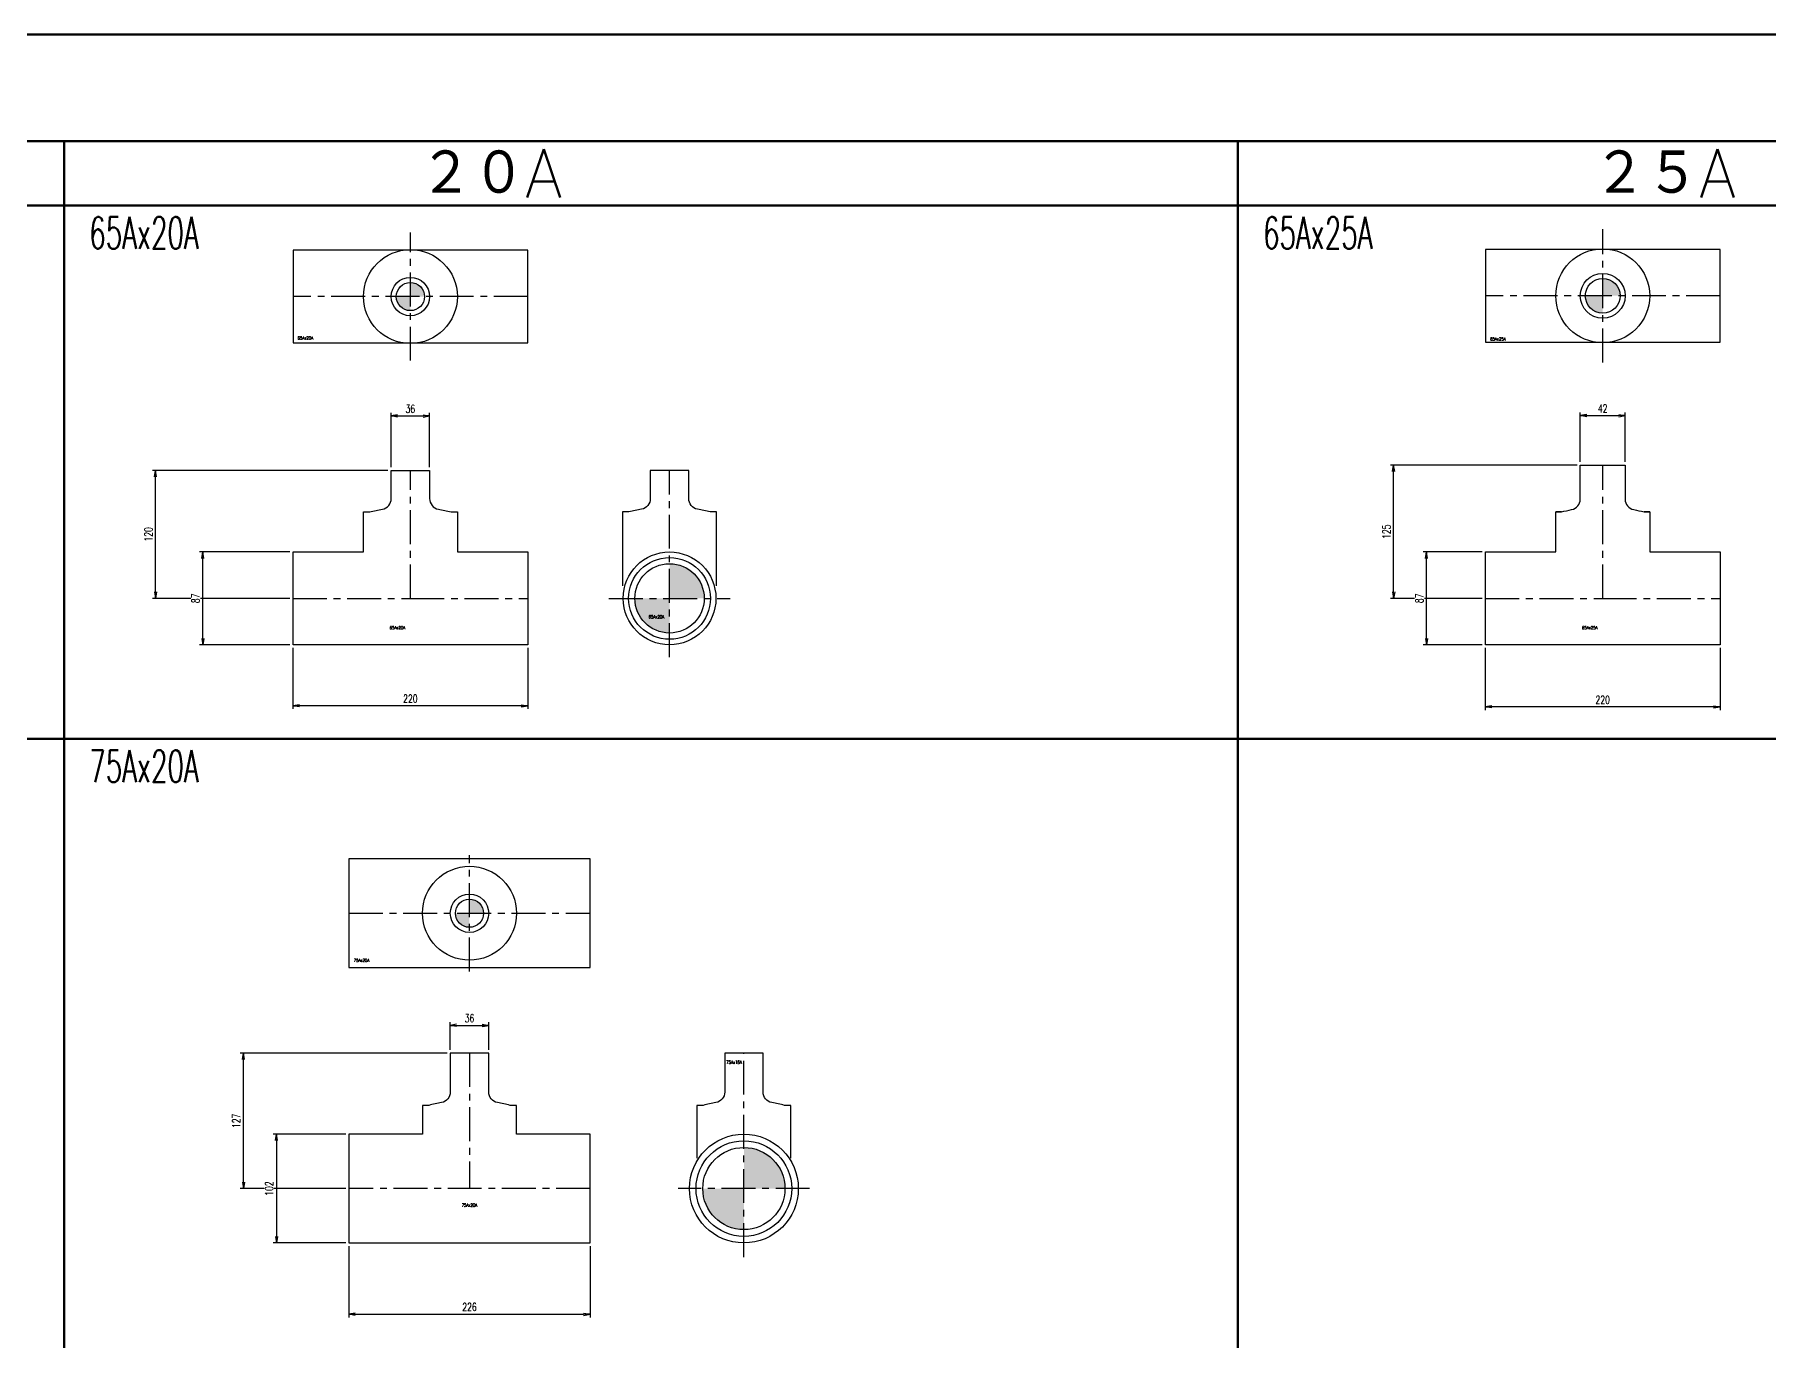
# Model space of a CAD drawing. Header units: millimetres. Extents: x 1711 to 90196, y -23291 to 8516.
# Drawn here: x 73608 to 75233, y 384 to 1608 of the extents above; entities that cross this region are included whole.
import ezdxf
from ezdxf.enums import TextEntityAlignment as Align

# ---------------------------------------------------------------- set-up
doc = ezdxf.new("R2010")
doc.units = ezdxf.units.MM
doc.header["$PDMODE"] = 35
doc.linetypes.add('CENTER', pattern=[50.8, 31.75, -6.35, 6.35, -6.35])
doc.layers.add('line', color=153, linetype='Continuous', lineweight=50)
for name, color, linetype in [('寸法', 2, 'Continuous'), ('配管-CVP', 4, 'Continuous'), ('＃配管（PVC)', 21, 'Continuous')]:
    doc.layers.add(name, color=color, linetype=linetype)
doc.styles.add('kpk', font='romans.shx', dxfattribs={"width": 0.7, "bigfont": 'extfont2.shx'})
doc.styles.get("Standard").update_dxf_attribs({"font": 'romans.shx', "bigfont": 'extfont.shx'})
doc.dimstyles.new('KPK-3', dxfattribs={"dimscale": 3, "dimtxt": 2.5, "dimasz": 2, "dimexe": 1, "dimexo": 1, "dimgap": 1, "dimtad": 3, "dimdec": 1, "dimdsep": 46, "dimtxsty": 'kpk', "dimblk": 'OPEN', "dimcen": 2.5, "dimclrd": 2, "dimclre": 2, "dimclrt": 4, "dimadec": 1, "dimazin": 2, "dimtfac": 1, "dimtdec": 1, "dimtmove": 0, "dimatfit": 2, "dimldrblk": 'OPEN', "dimfxl": 0, "dimlwd": -1, "dimlwe": -1, "dimarcsym": 0})

# ---------------------------------------------------------------- blocks, each defined once
blk = doc.blocks.new('_Open')
at = {"color": 0, "linetype": 'ByBlock', "lineweight": -2}
for p, q in [((-1, 0.17), (0, 0)), ((-1, -0.17), (0, 0)), ((0, 0), (-1, 0))]:
    blk.add_line(p, q, dxfattribs=at)
blk = doc.blocks.new('*D2098')
at = {"layer": 'Defpoints', "color": 0, "transparency": 16777216}
for p in [(73850.4, 1035.6), (74070.4, 1035.6), (73850.4, 978.4)]:
    blk.add_point(p, dxfattribs=at)
at = {"layer": '寸法', "color": 2, "transparency": 16777216}
for p, q in [((73850.4, 1032.6), (73850.4, 975.4)), ((74070.4, 1032.6), (74070.4, 975.4)), ((74064.4, 978.4), (73856.4, 978.4))]:
    blk.add_line(p, q, dxfattribs=at)
at = {"layer": '寸法', "color": 2, "transparency": 16777216, "xscale": 6, "yscale": 6, "zscale": 6, "rotation": 180}
blk.add_blockref('_Open', (73850.4, 978.4), dxfattribs=at)
at = {"layer": '寸法', "color": 2, "transparency": 16777216, "xscale": 6, "yscale": 6, "zscale": 6}
blk.add_blockref('_Open', (74070.4, 978.4), dxfattribs=at)
at = {"layer": '寸法', "color": 4, "transparency": 16777216, "insert": (73960.4, 985.1), "char_height": 7.5, "attachment_point": 5, "style": 'kpk', "bg_fill": 3, "box_fill_scale": 1.1, "bg_fill_color": 256, "bg_fill_true_color": 13158600, "bg_fill_transparency": 0}
blk.add_mtext('220', dxfattribs=at)
blk = doc.blocks.new('*D2099')
at = {"layer": 'Defpoints', "color": 0, "transparency": 16777216}
for p in [(73721.6, 1199.1), (73942.4, 1199.1), (73850.4, 1079.1)]:
    blk.add_point(p, dxfattribs=at)
at = {"layer": '寸法', "color": 2, "transparency": 16777216}
for p, q in [((73939.4, 1199.1), (73718.6, 1199.1)), ((73721.6, 1085.1), (73721.6, 1193.1)), ((73847.4, 1079.1), (73718.6, 1079.1))]:
    blk.add_line(p, q, dxfattribs=at)
at = {"layer": '寸法', "color": 2, "transparency": 16777216, "xscale": 6, "yscale": 6, "zscale": 6}
for p, rotation in [((73721.6, 1199.1), 90), ((73721.6, 1079.1), 270)]:
    blk.add_blockref('_Open', p, dxfattribs=dict(at, rotation=rotation))
at = {"layer": '寸法', "color": 4, "transparency": 16777216, "insert": (73714.9, 1139.1), "char_height": 7.5, "attachment_point": 5, "rotation": 90, "style": 'kpk', "bg_fill": 3, "box_fill_scale": 1.1, "bg_fill_color": 256, "bg_fill_true_color": 13158600, "bg_fill_transparency": 0}
blk.add_mtext('120', dxfattribs=at)
blk = doc.blocks.new('*D2100')
at = {"layer": 'Defpoints', "color": 0, "transparency": 16777216}
for p in [(73765.9, 1122.6), (73850.4, 1122.6), (73850.4, 1035.6)]:
    blk.add_point(p, dxfattribs=at)
at = {"layer": '寸法', "color": 2, "transparency": 16777216}
for p, q in [((73847.4, 1122.6), (73762.9, 1122.6)), ((73765.9, 1041.6), (73765.9, 1116.6)), ((73847.4, 1035.6), (73762.9, 1035.6))]:
    blk.add_line(p, q, dxfattribs=at)
at = {"layer": '寸法', "color": 2, "transparency": 16777216, "xscale": 6, "yscale": 6, "zscale": 6}
for p, rotation in [((73765.9, 1122.6), 90), ((73765.9, 1035.6), 270)]:
    blk.add_blockref('_Open', p, dxfattribs=dict(at, rotation=rotation))
at = {"layer": '寸法', "color": 4, "transparency": 16777216, "insert": (73759.2, 1079.1), "char_height": 7.5, "attachment_point": 5, "rotation": 90, "style": 'kpk', "bg_fill": 3, "box_fill_scale": 1.1, "bg_fill_color": 256, "bg_fill_true_color": 13158600, "bg_fill_transparency": 0}
blk.add_mtext('87', dxfattribs=at)
blk = doc.blocks.new('*D2101')
at = {"layer": 'Defpoints', "color": 0, "transparency": 16777216}
for p in [(73978.4, 1250.1), (73942.4, 1199.1), (73978.4, 1199.1)]:
    blk.add_point(p, dxfattribs=at)
at = {"layer": '寸法', "color": 2, "transparency": 16777216}
for p, q in [((73942.4, 1202.1), (73942.4, 1253.1)), ((73978.4, 1202.1), (73978.4, 1253.1)), ((73948.4, 1250.1), (73972.4, 1250.1))]:
    blk.add_line(p, q, dxfattribs=at)
at = {"layer": '寸法', "color": 2, "transparency": 16777216, "xscale": 6, "yscale": 6, "zscale": 6, "rotation": 180}
blk.add_blockref('_Open', (73942.4, 1250.1), dxfattribs=at)
at = {"layer": '寸法', "color": 2, "transparency": 16777216, "xscale": 6, "yscale": 6, "zscale": 6}
blk.add_blockref('_Open', (73978.4, 1250.1), dxfattribs=at)
at = {"layer": '寸法', "color": 4, "transparency": 16777216, "insert": (73960.4, 1256.8), "char_height": 7.5, "attachment_point": 5, "style": 'kpk', "bg_fill": 3, "box_fill_scale": 1.1, "bg_fill_color": 256, "bg_fill_true_color": 13158600, "bg_fill_transparency": 0}
blk.add_mtext('36', dxfattribs=at)
blk = doc.blocks.new('*D2102')
at = {"layer": 'Defpoints', "color": 0, "transparency": 16777216}
for p in [(74881.9, 1204.1), (75056.8, 1204.1), (74967.8, 1079.1)]:
    blk.add_point(p, dxfattribs=at)
at = {"layer": '寸法', "color": 2, "transparency": 16777216}
for p, q in [((75053.8, 1204.1), (74878.9, 1204.1)), ((74881.9, 1085.1), (74881.9, 1198.1)), ((74964.8, 1079.1), (74878.9, 1079.1))]:
    blk.add_line(p, q, dxfattribs=at)
at = {"layer": '寸法', "color": 2, "transparency": 16777216, "xscale": 6, "yscale": 6, "zscale": 6}
for p, rotation in [((74881.9, 1204.1), 90), ((74881.9, 1079.1), 270)]:
    blk.add_blockref('_Open', p, dxfattribs=dict(at, rotation=rotation))
at = {"layer": '寸法', "color": 4, "transparency": 16777216, "insert": (74875.2, 1141.6), "char_height": 7.5, "attachment_point": 5, "rotation": 90, "style": 'kpk', "bg_fill": 3, "box_fill_scale": 1.1, "bg_fill_color": 256, "bg_fill_true_color": 13158600, "bg_fill_transparency": 0}
blk.add_mtext('125', dxfattribs=at)
blk = doc.blocks.new('*D2103')
at = {"layer": 'Defpoints', "color": 0, "transparency": 16777216}
for p in [(74912.7, 1122.6), (74967.8, 1122.6), (74967.8, 1035.6)]:
    blk.add_point(p, dxfattribs=at)
at = {"layer": '寸法', "color": 2, "transparency": 16777216}
for p, q in [((74964.8, 1122.6), (74909.7, 1122.6)), ((74912.7, 1041.6), (74912.7, 1116.6)), ((74964.8, 1035.6), (74909.7, 1035.6))]:
    blk.add_line(p, q, dxfattribs=at)
at = {"layer": '寸法', "color": 2, "transparency": 16777216, "xscale": 6, "yscale": 6, "zscale": 6}
for p, rotation in [((74912.7, 1122.6), 90), ((74912.7, 1035.6), 270)]:
    blk.add_blockref('_Open', p, dxfattribs=dict(at, rotation=rotation))
at = {"layer": '寸法', "color": 4, "transparency": 16777216, "insert": (74906, 1079.1), "char_height": 7.5, "attachment_point": 5, "rotation": 90, "style": 'kpk', "bg_fill": 3, "box_fill_scale": 1.1, "bg_fill_color": 256, "bg_fill_true_color": 13158600, "bg_fill_transparency": 0}
blk.add_mtext('87', dxfattribs=at)
blk = doc.blocks.new('*D2104')
at = {"layer": 'Defpoints', "color": 0, "transparency": 16777216}
for p in [(74967.8, 1035.6), (75187.8, 1035.6), (74967.8, 977.4)]:
    blk.add_point(p, dxfattribs=at)
at = {"layer": '寸法', "color": 2, "transparency": 16777216}
for p, q in [((74967.8, 1032.6), (74967.8, 974.4)), ((75187.8, 1032.6), (75187.8, 974.4)), ((75181.8, 977.4), (74973.8, 977.4))]:
    blk.add_line(p, q, dxfattribs=at)
at = {"layer": '寸法', "color": 2, "transparency": 16777216, "xscale": 6, "yscale": 6, "zscale": 6, "rotation": 180}
blk.add_blockref('_Open', (74967.8, 977.4), dxfattribs=at)
at = {"layer": '寸法', "color": 2, "transparency": 16777216, "xscale": 6, "yscale": 6, "zscale": 6}
blk.add_blockref('_Open', (75187.8, 977.4), dxfattribs=at)
at = {"layer": '寸法', "color": 4, "transparency": 16777216, "insert": (75077.8, 984.1), "char_height": 7.5, "attachment_point": 5, "style": 'kpk', "bg_fill": 3, "box_fill_scale": 1.1, "bg_fill_color": 256, "bg_fill_true_color": 13158600, "bg_fill_transparency": 0}
blk.add_mtext('220', dxfattribs=at)
blk = doc.blocks.new('*D2105')
at = {"layer": 'Defpoints', "color": 0, "transparency": 16777216}
for p in [(75098.8, 1250.4), (75056.8, 1204.1), (75098.8, 1204.1)]:
    blk.add_point(p, dxfattribs=at)
at = {"layer": '寸法', "color": 2, "transparency": 16777216}
for p, q in [((75056.8, 1207.1), (75056.8, 1253.4)), ((75098.8, 1207.1), (75098.8, 1253.4)), ((75062.8, 1250.4), (75092.8, 1250.4))]:
    blk.add_line(p, q, dxfattribs=at)
at = {"layer": '寸法', "color": 2, "transparency": 16777216, "xscale": 6, "yscale": 6, "zscale": 6, "rotation": 180}
blk.add_blockref('_Open', (75056.8, 1250.4), dxfattribs=at)
at = {"layer": '寸法', "color": 2, "transparency": 16777216, "xscale": 6, "yscale": 6, "zscale": 6}
blk.add_blockref('_Open', (75098.8, 1250.4), dxfattribs=at)
at = {"layer": '寸法', "color": 4, "transparency": 16777216, "insert": (75077.8, 1257.1), "char_height": 7.5, "attachment_point": 5, "style": 'kpk', "bg_fill": 3, "box_fill_scale": 1.1, "bg_fill_color": 256, "bg_fill_true_color": 13158600, "bg_fill_transparency": 0}
blk.add_mtext('42', dxfattribs=at)
blk = doc.blocks.new('A$C8e9c73af')
at = {"layer": 'line'}
blk.add_line((0, 0), (8860, 0), dxfattribs=at)
for points in [[(1160, -5360), (60, -5360), (0, -5360), (0, 0), (60, -160), (0, -160), (60, -160), (1160, -160), (2260, -160), (3360, -160), (4460, -160), (5560, -160), (6660, -160), (7760, -160), (8860, -160)], [(60, -100), (1160, -100), (2260, -100)], [(1160, -100), (1160, -5360), (2260, -5360), (3360, -5360), (4460, -5360), (5560, -5360), (6660, -5360), (6660, -100)], [(2260, -5360), (2260, -100), (3360, -100), (4460, -100), (5560, -100), (6660, -100), (7760, -100), (8860, -100)], [(0, -660), (60, -660), (1160, -660), (2260, -660), (3360, -660), (4460, -660), (5560, -660), (6660, -660), (7760, -660), (8860, -660), (8920, -660), (10020, -660), (11120, -660), (12220, -660), (13320, -660), (14420, -660), (15520, -660), (16620, -660), (17720, -660)]]:
    blk.add_lwpolyline(points, dxfattribs=at)
for s, insert, char_height, attachment_point in [('２０A', (1560, -130), 45, 5), ('２５A', (2660, -130), 45, 5), ('{\\W0.6;65Ax20A}', (1183.6, -185.9), 30, 4), ('{\\W0.6;65Ax25A}', (2283.6, -185.9), 30, 4), ('{\\W0.6;75Ax20A}', (1183.6, -685.9), 30, 4)]:
    blk.add_mtext(s, dxfattribs=dict(at, insert=insert, char_height=char_height, attachment_point=attachment_point))
blk = doc.blocks.new('*D2479')
at = {"layer": 'Defpoints', "color": 0, "linetype": 'ByBlock', "transparency": 16777216}
for p in [(74033.8, 678.8), (73997.8, 652.8), (74033.8, 652.8)]:
    blk.add_point(p, dxfattribs=at)
at = {"layer": '寸法', "color": 2, "transparency": 16777216}
for p, q in [((73997.8, 655.8), (73997.8, 681.8)), ((74003.8, 678.8), (74027.8, 678.8)), ((74033.8, 655.8), (74033.8, 681.8))]:
    blk.add_line(p, q, dxfattribs=at)
at = {"layer": '寸法', "color": 2, "linetype": 'ByBlock', "transparency": 16777216, "xscale": 6, "yscale": 6, "zscale": 6, "rotation": 180}
blk.add_blockref('_Open', (73997.8, 678.8), dxfattribs=at)
at = {"layer": '寸法', "color": 2, "linetype": 'ByBlock', "transparency": 16777216, "xscale": 6, "yscale": 6, "zscale": 6}
blk.add_blockref('_Open', (74033.8, 678.8), dxfattribs=at)
at = {"layer": '寸法', "color": 4, "linetype": 'ByBlock', "transparency": 16777216, "insert": (74015.8, 685.5), "char_height": 7.5, "attachment_point": 5, "style": 'kpk', "bg_fill": 3, "box_fill_scale": 1.1, "bg_fill_color": 256, "bg_fill_true_color": 13158600, "bg_fill_transparency": 0}
blk.add_mtext('36', dxfattribs=at)
blk = doc.blocks.new('*D2480')
at = {"layer": 'Defpoints', "color": 0, "linetype": 'ByBlock', "transparency": 16777216}
for p in [(73902.8, 474.8), (74128.8, 474.8), (74128.8, 408)]:
    blk.add_point(p, dxfattribs=at)
at = {"layer": '寸法', "color": 2, "transparency": 16777216}
for p, q in [((73902.8, 471.8), (73902.8, 405)), ((74128.8, 471.8), (74128.8, 405)), ((73908.8, 408), (74122.8, 408))]:
    blk.add_line(p, q, dxfattribs=at)
at = {"layer": '寸法', "color": 2, "linetype": 'ByBlock', "transparency": 16777216, "xscale": 6, "yscale": 6, "zscale": 6, "rotation": 180}
blk.add_blockref('_Open', (73902.8, 408), dxfattribs=at)
at = {"layer": '寸法', "color": 2, "linetype": 'ByBlock', "transparency": 16777216, "xscale": 6, "yscale": 6, "zscale": 6}
blk.add_blockref('_Open', (74128.8, 408), dxfattribs=at)
at = {"layer": '寸法', "color": 4, "linetype": 'ByBlock', "transparency": 16777216, "insert": (74015.8, 414.8), "char_height": 7.5, "attachment_point": 5, "style": 'kpk', "bg_fill": 3, "box_fill_scale": 1.1, "bg_fill_color": 256, "bg_fill_true_color": 13158600, "bg_fill_transparency": 0}
blk.add_mtext('226', dxfattribs=at)
blk = doc.blocks.new('*D2481')
at = {"layer": 'Defpoints', "color": 0, "linetype": 'ByBlock', "transparency": 16777216}
for p in [(73804, 652.8), (73997.8, 652.8), (73902.8, 525.8)]:
    blk.add_point(p, dxfattribs=at)
at = {"layer": '寸法', "color": 2, "transparency": 16777216}
for p, q in [((73994.8, 652.8), (73801, 652.8)), ((73804, 531.8), (73804, 646.8)), ((73899.8, 525.8), (73801, 525.8))]:
    blk.add_line(p, q, dxfattribs=at)
at = {"layer": '寸法', "color": 2, "linetype": 'ByBlock', "transparency": 16777216, "xscale": 6, "yscale": 6, "zscale": 6}
for p, rotation in [((73804, 652.8), 90), ((73804, 525.8), 270)]:
    blk.add_blockref('_Open', p, dxfattribs=dict(at, rotation=rotation))
at = {"layer": '寸法', "color": 4, "linetype": 'ByBlock', "transparency": 16777216, "insert": (73797.3, 589.3), "char_height": 7.5, "attachment_point": 5, "rotation": 90, "style": 'kpk', "bg_fill": 3, "box_fill_scale": 1.1, "bg_fill_color": 256, "bg_fill_true_color": 13158600, "bg_fill_transparency": 0}
blk.add_mtext('127', dxfattribs=at)
blk = doc.blocks.new('*D2482')
at = {"layer": 'Defpoints', "color": 0, "linetype": 'ByBlock', "transparency": 16777216}
for p in [(73902.8, 576.8), (73834.9, 474.8), (73902.8, 474.8)]:
    blk.add_point(p, dxfattribs=at)
at = {"layer": '寸法', "color": 2, "transparency": 16777216}
for p, q in [((73899.8, 576.8), (73831.9, 576.8)), ((73834.9, 570.8), (73834.9, 480.8)), ((73899.8, 474.8), (73831.9, 474.8))]:
    blk.add_line(p, q, dxfattribs=at)
at = {"layer": '寸法', "color": 2, "linetype": 'ByBlock', "transparency": 16777216, "xscale": 6, "yscale": 6, "zscale": 6}
for p, rotation in [((73834.9, 576.8), 90), ((73834.9, 474.8), 270)]:
    blk.add_blockref('_Open', p, dxfattribs=dict(at, rotation=rotation))
at = {"layer": '寸法', "color": 4, "linetype": 'ByBlock', "transparency": 16777216, "insert": (73828.1, 525.8), "char_height": 7.5, "attachment_point": 5, "rotation": 90, "style": 'kpk', "bg_fill": 3, "box_fill_scale": 1.1, "bg_fill_color": 256, "bg_fill_true_color": 13158600, "bg_fill_transparency": 0}
blk.add_mtext('102', dxfattribs=at)
blk = doc.blocks.new('65Ax20A-TS_BT『Ｔ型』-正面')
at = {"layer": '＃配管（PVC)', "color": 2, "linetype": 'CENTER'}
blk.add_line((0, 0), (110, 0), dxfattribs=at)
at = {"layer": '＃配管（PVC)', "color": 0, "linetype": 'ByBlock'}
blk.add_lwpolyline([(-26.2, 83.6, 0.363582), (-18, 93.5), (-18, 120), (18, 120), (18, 93.5, 0.363582), (26.2, 83.6, -0.02023), (38.1, 81), (44, 81), (44, 43.5), (110, 43.5), (110, -43.5), (-110, -43.5), (-110, 43.5), (-44, 43.5), (-44, 81), (-38.1, 81, -0.02023)], format="xyb", close=True, dxfattribs=at)
at = {"layer": '＃配管（PVC)', "color": 2, "linetype": 'CENTER'}
blk.add_lwpolyline([(-110, 0), (0, 0), (0, 120)], dxfattribs=at)
at = {"layer": '＃配管（PVC)', "color": 6, "style": 'kpk', "width": 0.7}
blk.add_text('65Ax20A', height=3, dxfattribs=at).set_placement((-12.1, -26), align=Align.TOP_CENTER)
blk = doc.blocks.new('65Ax20A-TS_BT『Ｔ型』-側面')
at = {"layer": '＃配管（PVC)', "linetype": 'ByBlock'}
h = blk.add_hatch(color=252, dxfattribs=at)
h.dxf.hatch_style = 1
h.paths.add_polyline_path([(0, 0), (32.5, 0, 0.414214), (0, 32.5)])
h.paths.add_polyline_path([(-32.5, 0, 0.414214), (0, -32.5), (0, 0)])
at = {"layer": '＃配管（PVC)', "color": 2, "linetype": 'CENTER'}
for p, q in [((0, -55), (0, 120)), ((-56.8, 0), (56.8, 0))]:
    blk.add_line(p, q, dxfattribs=at)
at = {"layer": '＃配管（PVC)', "color": 0, "linetype": 'ByBlock'}
blk.add_lwpolyline([(44, 11.6), (44, 81), (38.1, 81, 0.02023), (26.2, 83.6, -0.363582), (18, 93.5), (18, 120), (-18, 120), (-18, 93.5, -0.363582), (-26.2, 83.6, 0.02023), (-38.1, 81), (-44, 81), (-44, 11.6)], format="xyb", dxfattribs=at)
for radius in [43.5, 38.3, 32.5]:
    blk.add_circle((0, 0), radius, dxfattribs=at)
at = {"layer": '＃配管（PVC)', "color": 6, "style": 'kpk', "width": 0.7}
blk.add_text('65Ax20A', height=3, dxfattribs=at).set_placement((-12.2, -15.8), align=Align.TOP_CENTER)
blk = doc.blocks.new('65Ax20A-TS_BT『Ｔ型』-上面')
at = {"layer": '＃配管（PVC)', "linetype": 'ByBlock'}
h = blk.add_hatch(color=252, dxfattribs=at)
h.dxf.hatch_style = 1
h.paths.add_polyline_path([(0, 0), (13.2, 0, 0.414214), (0, 13.2)])
h.paths.add_polyline_path([(0, -13.2), (0, 0), (-13.2, 0, 0.414214)])
at = {"layer": '＃配管（PVC)', "color": 2, "linetype": 'CENTER'}
blk.add_line((0, -60), (0, 60), dxfattribs=at)
at = {"layer": '＃配管（PVC)', "color": 0, "linetype": 'ByBlock'}
blk.add_lwpolyline([(-110, 43.5), (-110, -43.5), (110, -43.5), (110, 43.5)], close=True, dxfattribs=at)
at = {"layer": '＃配管（PVC)', "color": 2, "linetype": 'CENTER'}
blk.add_lwpolyline([(110, 0), (-110, 0)], dxfattribs=at)
at = {"layer": '＃配管（PVC)', "color": 0, "linetype": 'ByBlock'}
for radius in [44, 18, 13.2]:
    blk.add_circle((0, 0), radius, dxfattribs=at)
at = {"layer": '＃配管（PVC)', "color": 6, "style": 'kpk', "width": 0.7}
blk.add_text('65Ax20A', height=3, dxfattribs=at).set_placement((-98.4, -37.3), align=Align.TOP_CENTER)
blk = doc.blocks.new('65Ax25A-TS_BT『Ｔ型』-正面')
at = {"layer": '＃配管（PVC)', "color": 2, "linetype": 'CENTER'}
blk.add_line((0, 0), (110, 0), dxfattribs=at)
at = {"layer": '＃配管（PVC)', "color": 0, "linetype": 'ByBlock'}
blk.add_lwpolyline([(38.7, 81), (44, 81), (38.7, 81), (44, 81), (44, 43.5), (110, 43.5), (110, -43.5), (-110, -43.5), (-110, 43.5), (-44, 43.5), (-44, 81), (-38.7, 81, -0.016492), (-29.1, 83.2, 0.358191), (-21, 93), (-21, 125), (21, 125), (21, 93, 0.358191), (29.1, 83.2, -0.016492)], format="xyb", close=True, dxfattribs=at)
at = {"layer": '＃配管（PVC)', "color": 2, "linetype": 'CENTER'}
blk.add_lwpolyline([(-110, 0), (0, 0), (0, 125)], dxfattribs=at)
at = {"layer": '＃配管（PVC)', "color": 0, "linetype": 'ByBlock'}
blk.add_lwpolyline([(-44, 81), (-38.7, 81)], close=True, dxfattribs=at)
at = {"layer": '＃配管（PVC)', "color": 6, "style": 'kpk', "width": 0.7}
blk.add_text('65Ax25A', height=3, dxfattribs=at).set_placement((-12.1, -26), align=Align.TOP_CENTER)
blk = doc.blocks.new('65Ax25A-TS_BT『Ｔ型』-上面')
at = {"layer": '＃配管（PVC)', "linetype": 'ByBlock'}
h = blk.add_hatch(color=252, dxfattribs=at)
h.dxf.hatch_style = 1
h.paths.add_polyline_path([(0, 0), (16.3, 0, 0.414214), (0, 16.3)])
h.paths.add_polyline_path([(-16.3, 0, 0.414214), (0, -16.3), (0, 0)])
at = {"layer": '＃配管（PVC)', "color": 2, "linetype": 'CENTER'}
blk.add_line((0, -62.5), (0, 62.5), dxfattribs=at)
at = {"layer": '＃配管（PVC)', "color": 0, "linetype": 'ByBlock'}
blk.add_lwpolyline([(-110, 43.5), (-110, -43.5), (110, -43.5), (110, 43.5)], close=True, dxfattribs=at)
at = {"layer": '＃配管（PVC)', "color": 2, "linetype": 'CENTER'}
blk.add_lwpolyline([(110, 0), (-110, 0)], dxfattribs=at)
at = {"layer": '＃配管（PVC)', "color": 0, "linetype": 'ByBlock'}
for radius in [44, 21, 16.3]:
    blk.add_circle((0, 0), radius, dxfattribs=at)
at = {"layer": '＃配管（PVC)', "color": 6, "style": 'kpk', "width": 0.7}
blk.add_text('65Ax25A', height=3, dxfattribs=at).set_placement((-98.2, -39), align=Align.TOP_CENTER)
blk = doc.blocks.new('75Ax20A-TS_BT『Ｔ型』-上面')
at = {"layer": '＃配管（PVC)', "linetype": 'ByBlock'}
h = blk.add_hatch(color=252, dxfattribs=at)
h.dxf.hatch_style = 1
h.paths.add_polyline_path([(0, 0), (13.2, 0, 0.414214), (0, 13.2)])
h.paths.add_polyline_path([(0, 0), (-13.2, 0, 0.414214), (0, -13.2)])
at = {"layer": '＃配管（PVC)', "color": 2, "linetype": 'CENTER'}
for p, q in [((0, -54.5), (0, 54.5)), ((-113, 0), (113, 0))]:
    blk.add_line(p, q, dxfattribs=at)
at = {"layer": '＃配管（PVC)', "color": 0, "linetype": 'ByBlock'}
blk.add_lwpolyline([(-113, 51), (-113, -51), (113, -51), (113, 51)], close=True, dxfattribs=at)
for radius in [44, 18, 13.2]:
    blk.add_circle((0, 0), radius, dxfattribs=at)
at = {"layer": '＃配管（PVC)', "color": 6, "style": 'kpk', "width": 0.7}
blk.add_text('75Ax20A', height=3, dxfattribs=at).set_placement((-101.1, -42.7), align=Align.TOP_CENTER)
blk = doc.blocks.new('75Ax20A-TS_BT『Ｔ型』-正面')
at = {"layer": '＃配管（PVC)', "color": 2, "linetype": 'CENTER'}
for p, q in [((0, 127), (0, 0)), ((113, 0), (-113, 0))]:
    blk.add_line(p, q, dxfattribs=at)
at = {"layer": '＃配管（PVC)', "color": 0, "linetype": 'ByBlock'}
blk.add_lwpolyline([(-113, -51), (113, -51), (113, 51), (44, 51), (44, 78), (38.1, 78, 0.02023), (26.2, 80.6, -0.363582), (18, 90.5), (18, 127), (-18, 127), (-18, 90.5, -0.363582), (-26.2, 80.6, 0.02023), (-38.1, 78), (-44, 78), (-44, 51), (-113, 51)], format="xyb", close=True, dxfattribs=at)
at = {"layer": '＃配管（PVC)', "color": 6, "style": 'kpk', "width": 0.7}
blk.add_text('75Ax20A', height=3, dxfattribs=at).set_placement((0, -14), align=Align.TOP_CENTER)
blk = doc.blocks.new('75Ax20A-TS_BT『Ｔ型』-側面')
at = {"layer": '＃配管（PVC)', "linetype": 'ByBlock'}
h = blk.add_hatch(color=252, dxfattribs=at)
h.dxf.hatch_style = 1
h.paths.add_polyline_path([(0, 0), (38.5, 0, 0.414214), (0, 38.5)])
h.paths.add_polyline_path([(0, 0), (-38.5, 0, 0.414214), (0, -38.5)])
at = {"layer": '＃配管（PVC)', "color": 2, "linetype": 'CENTER'}
for p, q in [((0, -64.3), (0, 127)), ((61.6, 0), (-61.6, 0))]:
    blk.add_line(p, q, dxfattribs=at)
at = {"layer": '＃配管（PVC)', "color": 0, "linetype": 'ByBlock'}
blk.add_lwpolyline([(44, 28.6), (44, 78), (38.1, 78, 0.02023), (26.2, 80.6, -0.363582), (18, 90.5), (18, 127), (-18, 127), (-18, 90.5, -0.363582), (-26.2, 80.6, 0.02023), (-38.1, 78), (-44, 78), (-44, 28.6)], format="xyb", dxfattribs=at)
for radius in [51, 44.8, 38.5]:
    blk.add_circle((0, 0), radius, dxfattribs=at)
at = {"layer": '＃配管（PVC)', "color": 6, "style": 'kpk', "width": 0.7}
blk.add_text('75Ax16A', height=3, dxfattribs=at).set_placement((-9.2, 119.9), align=Align.TOP_CENTER)

msp = doc.modelspace()

# ---------------------------------------------------------------- block references
at = {"layer": '配管-CVP', "linetype": 'ByBlock'}
for name, p in [('65Ax20A-TS_BT『Ｔ型』-上面', (73960.4333, 1362.0415)), ('65Ax25A-TS_BT『Ｔ型』-上面', (75077.8238, 1362.7367)), ('65Ax20A-TS_BT『Ｔ型』-側面', (74203.2824, 1079.1177)), ('75Ax20A-TS_BT『Ｔ型』-上面', (74015.825, 783.9207)), ('75Ax20A-TS_BT『Ｔ型』-側面', (74272.965, 525.8413))]:
    msp.add_blockref(name, p, dxfattribs=at)

# ---------------------------------------------------------------- dimensions: what is measured, and where the dimension line sits
at = {"layer": '寸法'}
for base, p1, p2, picture, middle in [((74881.9401, 1204.1177), (74967.8238, 1079.1177), (75056.8238, 1204.1177), '*D2102', (74875.1901, 1141.6177)), ((73721.6117, 1199.1177), (73850.4333, 1079.1177), (73942.4333, 1199.1177), '*D2099', (73714.8617, 1139.1177))]:
    dim = msp.add_linear_dim(base=base, p1=p1, p2=p2, angle=90, dimstyle='KPK-3', dxfattribs=at)
    dim.commit()
    dim.dimension.update_dxf_attribs({"geometry": picture, "text_midpoint": middle})
dim = msp.add_linear_dim(base=(73850.4333, 978.3814), p1=(74070.4333, 1035.6177), p2=(73850.4333, 1035.6177), dimstyle='KPK-3', dxfattribs=at)
dim.commit()
dim.dimension.update_dxf_attribs({"geometry": '*D2098', "text_midpoint": (73960.4333, 985.1314)})

# ---------------------------------------------------------------- next in the draw order: dimensions: what is measured, and where the dimension line sits
for base, p1, p2, picture, middle in [((73978.4333, 1250.0996), (73942.4333, 1199.1177), (73978.4333, 1199.1177), '*D2101', (73960.4333, 1256.8496)), ((75098.8238, 1250.3738), (75056.8238, 1204.1177), (75098.8238, 1204.1177), '*D2105', (75077.8238, 1257.1238))]:
    dim = msp.add_linear_dim(base=base, p1=p1, p2=p2, dimstyle='KPK-3', dxfattribs=at)
    dim.commit()
    dim.dimension.update_dxf_attribs({"geometry": picture, "text_midpoint": middle})
for base, p1, p2, picture, middle in [((73765.9312, 1122.6177), (73850.4333, 1035.6177), (73850.4333, 1122.6177), '*D2100', (73759.1812, 1079.1177)), ((74912.7482, 1122.6177), (74967.8238, 1035.6177), (74967.8238, 1122.6177), '*D2103', (74905.9982, 1079.1177))]:
    dim = msp.add_linear_dim(base=base, p1=p1, p2=p2, angle=90, dimstyle='KPK-3', dxfattribs=at)
    dim.commit()
    dim.dimension.update_dxf_attribs({"geometry": picture, "text_midpoint": middle})

# ---------------------------------------------------------------- next in the draw order: block references
at = {"layer": '配管-CVP', "linetype": 'ByBlock'}
msp.add_blockref('65Ax20A-TS_BT『Ｔ型』-正面', (73960.4333, 1079.1177), dxfattribs=at)

# ---------------------------------------------------------------- next in the draw order: dimensions: what is measured, and where the dimension line sits
at = {"layer": '寸法'}
dim = msp.add_linear_dim(base=(74967.8238, 977.3747), p1=(75187.8238, 1035.6177), p2=(74967.8238, 1035.6177), dimstyle='KPK-3', dxfattribs=at)
dim.commit()
dim.dimension.update_dxf_attribs({"geometry": '*D2104', "text_midpoint": (75077.8238, 984.1247)})

# ---------------------------------------------------------------- next in the draw order: block references
at = {"layer": 'line'}
msp.add_blockref('A$C8e9c73af', (72475.9035, 1607.5677), dxfattribs=at)
at = {"layer": '配管-CVP', "linetype": 'ByBlock'}
msp.add_blockref('65Ax25A-TS_BT『Ｔ型』-正面', (75077.8238, 1079.1177), dxfattribs=at)

# ---------------------------------------------------------------- next in the draw order: dimensions: what is measured, and where the dimension line sits
at = {"layer": '寸法', "linetype": 'ByBlock'}
for base, p1, p2, picture, middle in [((74033.825, 678.7603), (73997.825, 652.8413), (74033.825, 652.8413), '*D2479', (74015.825, 685.5103)), ((74128.825, 408.0089), (73902.825, 474.8413), (74128.825, 474.8413), '*D2480', (74015.825, 414.7589))]:
    dim = msp.add_linear_dim(base=base, p1=p1, p2=p2, dimstyle='KPK-3', dxfattribs=at)
    dim.commit()
    dim.dimension.update_dxf_attribs({"geometry": picture, "text_midpoint": middle})

# ---------------------------------------------------------------- next in the draw order: dimensions: what is measured, and where the dimension line sits
dim = msp.add_linear_dim(base=(73804.0418, 652.8413), p1=(73902.825, 525.8413), p2=(73997.825, 652.8413), angle=90, dimstyle='KPK-3', dxfattribs=at)
dim.commit()
dim.dimension.update_dxf_attribs({"geometry": '*D2481', "text_midpoint": (73797.2918, 589.3413)})

# ---------------------------------------------------------------- next in the draw order: dimensions: what is measured, and where the dimension line sits
dim = msp.add_linear_dim(base=(73834.8636, 474.8413), p1=(73902.825, 576.8413), p2=(73902.825, 474.8413), angle=90, dimstyle='KPK-3', dxfattribs=at)
dim.commit()
dim.dimension.update_dxf_attribs({"geometry": '*D2482', "text_midpoint": (73828.1136, 525.8413)})

# ---------------------------------------------------------------- next in the draw order: block references
at = {"layer": '配管-CVP', "linetype": 'ByBlock'}
msp.add_blockref('75Ax20A-TS_BT『Ｔ型』-正面', (74015.825, 525.8413), dxfattribs=at)

doc.saveas('drawing.dxf')
